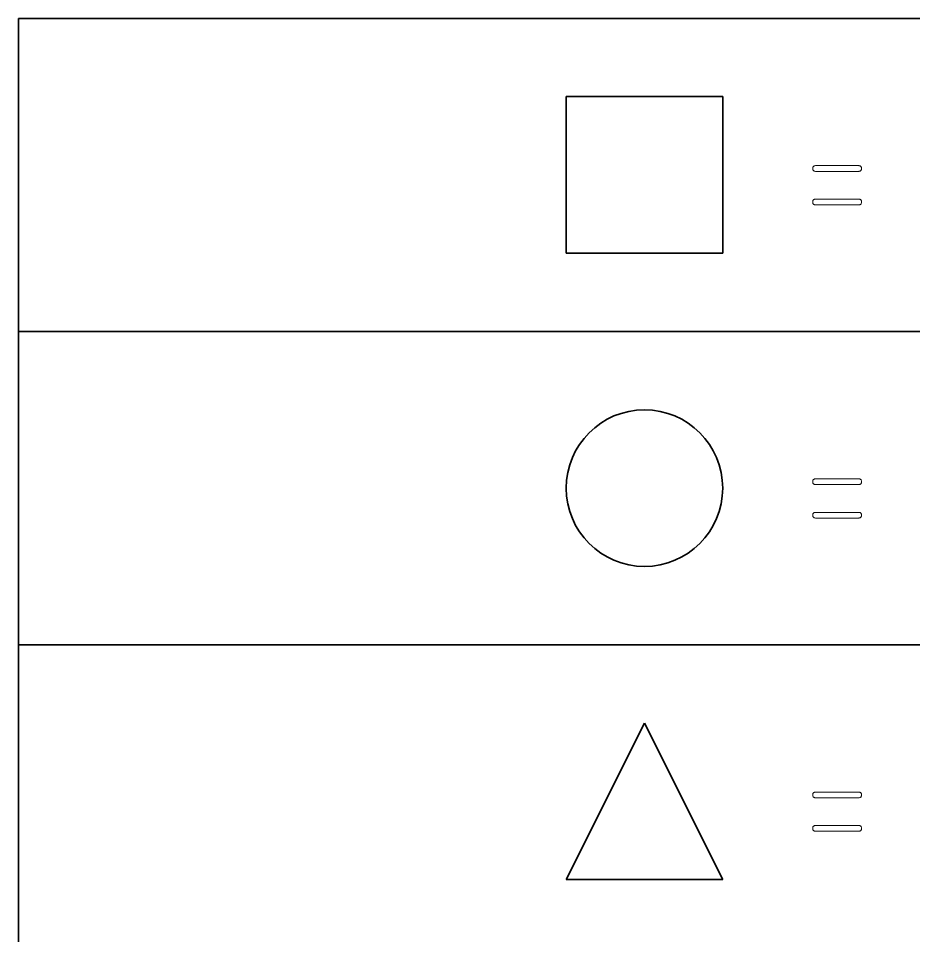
# Model space of a CAD drawing. Extents: x 0 to 297, y 0 to 210.
# Drawn here: x 76.5 to 99.38, y 36.57 to 60 of the extents above; entities that cross this region are included whole.
import ezdxf

# ---------------------------------------------------------------- set-up
doc = ezdxf.new("R2010")
doc.units = 0

msp = doc.modelspace()

# ---------------------------------------------------------------- linework, layer by layer
at = {"color": 7, "lineweight": 35}
for p, q in [((76.5, 10), (76.5, 60)), ((76.5, 60), (146.5, 60)), ((76.5, 60), (146.5, 60)), ((76.5, 52), (146.5, 52)), ((76.5, 10), (76.5, 50.5)), ((76.5, 44), (146.5, 44))]:
    msp.add_line(p, q, dxfattribs=at)
at = {"color": 7, "lineweight": 35, "ltscale": 0.1}
for p, q in [((90.5, 54), (90.5, 58)), ((90.5, 58), (94.5, 58)), ((94.5, 54), (94.5, 58)), ((90.5, 54), (94.5, 54)), ((90.5, 38), (94.5, 38))]:
    msp.add_line(p, q, dxfattribs=at)
at = {"color": 7, "lineweight": 35, "ltscale": 0.111803}
for p, q in [((90.5, 38), (92.5, 42)), ((92.5, 42), (94.5, 38))]:
    msp.add_line(p, q, dxfattribs=at)
at = {"color": 7, "lineweight": 13}
for points in [[(97.975, 56.092), (96.872, 56.092), (96.858, 56.093), (96.846, 56.095), (96.835, 56.099), (96.825, 56.104), (96.817, 56.11), (96.811, 56.118), (96.806, 56.128), (96.802, 56.139), (96.8, 56.151), (96.799, 56.165), (96.8, 56.178), (96.802, 56.19), (96.806, 56.201), (96.811, 56.211), (96.817, 56.219), (96.825, 56.225), (96.835, 56.23), (96.846, 56.234), (96.858, 56.236), (96.872, 56.237), (97.975, 56.237), (97.989, 56.236), (98.001, 56.234), (98.012, 56.23), (98.022, 56.225), (98.03, 56.219), (98.036, 56.211), (98.041, 56.201), (98.045, 56.19), (98.047, 56.178), (98.048, 56.165), (98.047, 56.151), (98.045, 56.139), (98.041, 56.128), (98.036, 56.118), (98.03, 56.11), (98.022, 56.104), (98.012, 56.099), (98.001, 56.095), (97.989, 56.093)], [(97.975, 55.237), (96.872, 55.237), (96.858, 55.238), (96.846, 55.24), (96.835, 55.244), (96.825, 55.249), (96.817, 55.255), (96.811, 55.263), (96.806, 55.273), (96.802, 55.284), (96.8, 55.296), (96.799, 55.31), (96.8, 55.323), (96.802, 55.335), (96.806, 55.346), (96.811, 55.356), (96.817, 55.364), (96.825, 55.37), (96.835, 55.375), (96.846, 55.379), (96.858, 55.381), (96.872, 55.382), (97.975, 55.382), (97.989, 55.381), (98.001, 55.379), (98.012, 55.375), (98.022, 55.37), (98.03, 55.364), (98.036, 55.356), (98.041, 55.346), (98.045, 55.335), (98.047, 55.323), (98.048, 55.31), (98.047, 55.296), (98.045, 55.284), (98.041, 55.273), (98.036, 55.263), (98.03, 55.255), (98.022, 55.249), (98.012, 55.244), (98.001, 55.24), (97.989, 55.238)], [(97.975, 48.092), (96.872, 48.092), (96.858, 48.093), (96.846, 48.095), (96.835, 48.099), (96.825, 48.104), (96.817, 48.11), (96.811, 48.118), (96.806, 48.128), (96.802, 48.139), (96.8, 48.151), (96.799, 48.165), (96.8, 48.178), (96.802, 48.19), (96.806, 48.201), (96.811, 48.211), (96.817, 48.219), (96.825, 48.225), (96.835, 48.23), (96.846, 48.234), (96.858, 48.236), (96.872, 48.237), (97.975, 48.237), (97.989, 48.236), (98.001, 48.234), (98.012, 48.23), (98.022, 48.225), (98.03, 48.219), (98.036, 48.211), (98.041, 48.201), (98.045, 48.19), (98.047, 48.178), (98.048, 48.165), (98.047, 48.151), (98.045, 48.139), (98.041, 48.128), (98.036, 48.118), (98.03, 48.11), (98.022, 48.104), (98.012, 48.099), (98.001, 48.095), (97.989, 48.093)], [(97.975, 47.237), (96.872, 47.237), (96.858, 47.238), (96.846, 47.24), (96.835, 47.244), (96.825, 47.249), (96.817, 47.255), (96.811, 47.263), (96.806, 47.273), (96.802, 47.284), (96.8, 47.296), (96.799, 47.31), (96.8, 47.323), (96.802, 47.335), (96.806, 47.346), (96.811, 47.356), (96.817, 47.364), (96.825, 47.37), (96.835, 47.375), (96.846, 47.379), (96.858, 47.381), (96.872, 47.382), (97.975, 47.382), (97.989, 47.381), (98.001, 47.379), (98.012, 47.375), (98.022, 47.37), (98.03, 47.364), (98.036, 47.356), (98.041, 47.346), (98.045, 47.335), (98.047, 47.323), (98.048, 47.31), (98.047, 47.296), (98.045, 47.284), (98.041, 47.273), (98.036, 47.263), (98.03, 47.255), (98.022, 47.249), (98.012, 47.244), (98.001, 47.24), (97.989, 47.238)], [(97.975, 40.092), (96.872, 40.092), (96.858, 40.093), (96.846, 40.095), (96.835, 40.099), (96.825, 40.104), (96.817, 40.11), (96.811, 40.118), (96.806, 40.128), (96.802, 40.139), (96.8, 40.151), (96.799, 40.165), (96.8, 40.178), (96.802, 40.19), (96.806, 40.201), (96.811, 40.211), (96.817, 40.219), (96.825, 40.225), (96.835, 40.23), (96.846, 40.234), (96.858, 40.236), (96.872, 40.237), (97.975, 40.237), (97.989, 40.236), (98.001, 40.234), (98.012, 40.23), (98.022, 40.225), (98.03, 40.219), (98.036, 40.211), (98.041, 40.201), (98.045, 40.19), (98.047, 40.178), (98.048, 40.165), (98.047, 40.151), (98.045, 40.139), (98.041, 40.128), (98.036, 40.118), (98.03, 40.11), (98.022, 40.104), (98.012, 40.099), (98.001, 40.095), (97.989, 40.093)], [(97.975, 39.237), (96.872, 39.237), (96.858, 39.238), (96.846, 39.24), (96.835, 39.244), (96.825, 39.249), (96.817, 39.255), (96.811, 39.263), (96.806, 39.273), (96.802, 39.284), (96.8, 39.296), (96.799, 39.31), (96.8, 39.323), (96.802, 39.335), (96.806, 39.346), (96.811, 39.356), (96.817, 39.364), (96.825, 39.37), (96.835, 39.375), (96.846, 39.379), (96.858, 39.381), (96.872, 39.382), (97.975, 39.382), (97.989, 39.381), (98.001, 39.379), (98.012, 39.375), (98.022, 39.37), (98.03, 39.364), (98.036, 39.356), (98.041, 39.346), (98.045, 39.335), (98.047, 39.323), (98.048, 39.31), (98.047, 39.296), (98.045, 39.284), (98.041, 39.273), (98.036, 39.263), (98.03, 39.255), (98.022, 39.249), (98.012, 39.244), (98.001, 39.24), (97.989, 39.238)]]:
    msp.add_lwpolyline(points, close=True, dxfattribs=at)
at = {"color": 7, "lineweight": 35}
msp.add_circle((92.5, 48), 2, dxfattribs=at)

doc.saveas('drawing.dxf')
